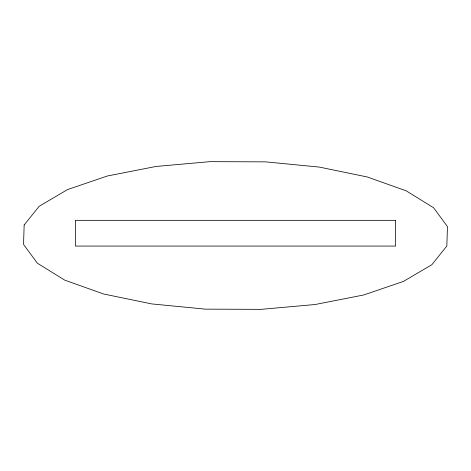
<?xml version="1.0" encoding="UTF-8"?>
<svg xmlns="http://www.w3.org/2000/svg" width="471" height="471" viewBox="0 0 471 471"><rect width="100%" height="100%" fill="white"/><g stroke="black" fill="none" stroke-linecap="round" stroke-linejoin="round"><path stroke-width="0.71" d="M24.151 224.997L23.55 244.414L37.392 263.224L64.739 280.145L103.72 294.022L151.68 303.913L205.356 309.141L261.081 309.347L315.07 304.525L363.63 294.999L403.464 281.417L431.848 264.702L446.849 246.003L447.45 226.586L433.608 207.776L406.261 190.855L367.28 176.978L319.32 167.087L265.644 161.859L209.919 161.653L155.93 166.475L107.37 176.001L67.536 189.583L39.152 206.298L24.151 224.997M395.616 220.328L75.384 220.328L75.384 246.068L395.616 246.068L395.616 220.328"/></g></svg>
